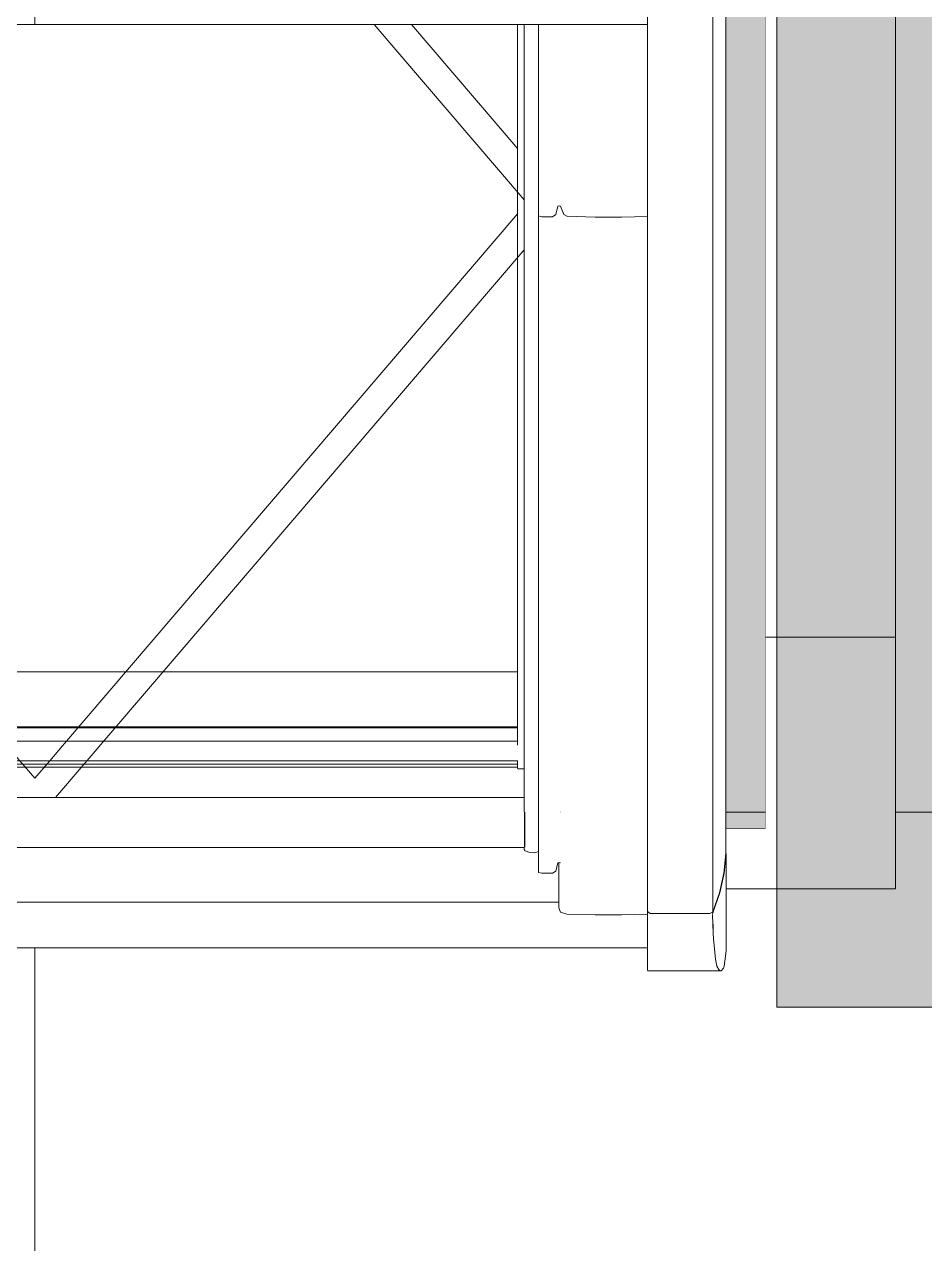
# Model space of a CAD drawing. Header units: metres. Extents: x -4 to 206, y -18 to 45.
# Drawn here: x 41.029 to 41.583, y -11.729 to -10.978 of the extents above; entities that cross this region are included whole.
import ezdxf

# ---------------------------------------------------------------- set-up
doc = ezdxf.new("R2010")
doc.units = ezdxf.units.M
doc.header["$MEASUREMENT"] = 0
doc.set_wipeout_variables(frame=1)
doc.linetypes.add('Wipeout_Contour', pattern=[1, 0, -1])
for name, color, linetype in [('3._DD PP STG2_4_210 Decke', 7, 'Continuous'), ('3._DD PP STG2_4_220 Bodenaufbau - Außen_ Gefälle', 7, 'Continuous'), ('3._DD PP STG2_4_325 Dachfenster', 7, 'Continuous'), ('3._DD PP STG2_4_330 Dachaufbau', 7, 'Continuous')]:
    doc.layers.add(name, color=color, linetype=linetype)

msp = doc.modelspace()

# ---------------------------------------------------------------- hatches: boundary and pattern name
at = {"layer": '3._DD PP STG2_4_325 Dachfenster', "linetype": 'Continuous', "lineweight": 0, "true_color": 0x000000}
msp.add_hatch(color=18, dxfattribs=at).paths.add_polyline_path([(41.46053, -10.77727), (41.46053, -11.47371), (41.48503, -11.47371), (41.48503, -10.69977), (41.46265, -10.69977), (41.46263, -10.73591), (41.46263, -10.7416), (41.46263, -10.75817), (41.46133, -10.77207), (41.46073, -10.77523)])

# ---------------------------------------------------------------- linework, layer by layer
at = {"layer": '3._DD PP STG2_4_210 Decke', "color": 7, "linetype": 'Continuous', "lineweight": 13, "ltscale": 1000, "true_color": 0xf4f4f4, "flags": 128}
msp.add_lwpolyline([(33.7568, -11.46359), (33.75903, -13.25371), (37.38503, -13.25371), (37.38503, -12.60871), (42.5891, -12.60871), (42.88503, -12.56618), (42.88503, -11.75871), (48.20503, -11.75871), (48.20503, -11.13371), (51.76086, -11.13371), (51.76545, -10.06371), (45.76503, -10.06371), (45.76503, -10.96371), (42.91503, -10.96371), (42.91503, -11.46359)], close=True, dxfattribs=at)
at = {"layer": '3._DD PP STG2_4_220 Bodenaufbau - Außen_ Gefälle', "color": 7, "linetype": 'Continuous', "lineweight": 13, "ltscale": 1000, "true_color": 0xf4f4f4, "flags": 128}
msp.add_lwpolyline([(33.75902, -13.24371), (37.14503, -13.24371), (37.14503, -12.59871), (39.93503, -12.59871), (42.389, -12.59871), (42.87503, -12.52887), (42.87503, -11.74871), (45.81503, -11.74871), (48.19503, -11.74871), (48.19503, -11.12371), (51.7609, -11.12371), (51.76545, -10.06371), (45.76503, -10.06371), (45.76503, -10.96371), (42.91503, -10.96371), (42.91503, -11.46359), (33.7568, -11.46359)], close=True, dxfattribs=at)
at = {"layer": '3._DD PP STG2_4_325 Dachfenster', "color": 7, "linetype": 'Continuous', "lineweight": 13, "ltscale": 1000}
msp.add_line((41.03503, -12.39403), (41.03503, -10.32199), dxfattribs=at)
at = {"layer": '3._DD PP STG2_4_325 Dachfenster', "color": 7, "linetype": 'Continuous', "lineweight": 13, "ltscale": 1000, "true_color": 0xf4f4f4, "flags": 128}
for points in [[(41.48503, -10.69977), (41.48503, -11.47371)], [(41.48503, -11.47371), (41.46053, -11.47371)]]:
    msp.add_lwpolyline(points, dxfattribs=at)
at = {"layer": '3._DD PP STG2_4_330 Dachaufbau', "color": 7, "linetype": 'Continuous', "lineweight": 18, "ltscale": 1000, "flags": 128}
msp.add_lwpolyline([(42.96503, -11.58371), (41.49189, -11.58371)], dxfattribs=at)

# ---------------------------------------------------------------- next in the draw order: wipeouts: each hides what was drawn before it
at = {"color": 254, "linetype": 'Wipeout_Contour', "lineweight": 0, "ltscale": 171.874922}
msp.add_wipeout([(41.48503, -10.6932), (41.48503, -11.35576), (41.56503, -11.35576), (41.56503, -10.6932)], dxfattribs=at).dxf.layer = '3._DD PP STG2_4_325 Dachfenster'
at = {"color": 254, "linetype": 'Wipeout_Contour', "lineweight": 0, "ltscale": 214.797308}
msp.add_wipeout([(41.45923, -10.78844), (41.45923, -11.50116), (41.46053, -11.48901), (41.46053, -10.77727), (41.45943, -10.78755)], dxfattribs=at).dxf.layer = '3._DD PP STG2_4_325 Dachfenster'
at = {"color": 254, "linetype": 'Wipeout_Contour', "lineweight": 0, "ltscale": 258.186692}
msp.add_wipeout([(41.33643, -10.97855), (41.33643, -11.46331), (41.33653, -11.48544), (41.33643, -11.48657), (41.33693, -11.48742), (41.33693, -10.97855)], dxfattribs=at).dxf.layer = '3._DD PP STG2_4_325 Dachfenster'
at = {"color": 254, "linetype": 'Wipeout_Contour', "lineweight": 0, "ltscale": 171.18782}
msp.add_wipeout([(41.34523, -11.09639), (41.34713, -11.09688), (41.34713, -10.97855), (41.34523, -10.97855)], dxfattribs=at).dxf.layer = '3._DD PP STG2_4_325 Dachfenster'
at = {"color": 254, "linetype": 'Wipeout_Contour', "lineweight": 0, "ltscale": 171.285077}
msp.add_wipeout([(41.36253, -10.97855), (41.36253, -11.0966), (41.38013, -11.09717), (41.38013, -10.97855)], dxfattribs=at).dxf.layer = '3._DD PP STG2_4_325 Dachfenster'
at = {"color": 254, "linetype": 'Wipeout_Contour', "lineweight": 0, "ltscale": 170.529047}
msp.add_wipeout([(41.41223, -11.54229), (40.65783, -11.54229), (40.65783, -11.54682), (41.41223, -11.54682)], dxfattribs=at).dxf.layer = '3._DD PP STG2_4_325 Dachfenster'

# ---------------------------------------------------------------- next in the draw order: wipeouts: each hides what was drawn before it
at = {"color": 254, "linetype": 'Wipeout_Contour', "lineweight": 0, "ltscale": 214.880105}
msp.add_wipeout([(41.45653, -10.80022), (41.45653, -11.51324), (41.45923, -11.50116), (41.45923, -10.78844), (41.45673, -10.79963)], dxfattribs=at).dxf.layer = '3._DD PP STG2_4_325 Dachfenster'
at = {"color": 254, "linetype": 'Wipeout_Contour', "lineweight": 0, "ltscale": 171.366558}
msp.add_wipeout([(41.33693, -10.97855), (41.33693, -11.48742), (41.33973, -11.48855), (41.33973, -10.97855)], dxfattribs=at).dxf.layer = '3._DD PP STG2_4_325 Dachfenster'
at = {"color": 254, "linetype": 'Wipeout_Contour', "lineweight": 0, "ltscale": 171.205515}
msp.add_wipeout([(41.35373, -10.97855), (41.34713, -10.97855), (41.34713, -11.09688), (41.35373, -11.09688)], dxfattribs=at).dxf.layer = '3._DD PP STG2_4_325 Dachfenster'
at = {"color": 254, "linetype": 'Wipeout_Contour', "lineweight": 0, "ltscale": 171.351795}
msp.add_wipeout([(41.39633, -10.97855), (41.38013, -10.97855), (41.38013, -11.09717), (41.39633, -11.09717)], dxfattribs=at).dxf.layer = '3._DD PP STG2_4_325 Dachfenster'
at = {"color": 254, "linetype": 'Wipeout_Contour', "lineweight": 0, "ltscale": 128.154241}
msp.add_wipeout([(40.65783, -11.5471), (41.41223, -11.5471), (40.65783, -11.54682)], dxfattribs=at).dxf.layer = '3._DD PP STG2_4_325 Dachfenster'

# ---------------------------------------------------------------- next in the draw order: wipeouts: each hides what was drawn before it
at = {"color": 254, "linetype": 'Wipeout_Contour', "lineweight": 0, "ltscale": 171.378835}
msp.add_wipeout([(41.33973, -11.48855), (41.34283, -11.48862), (41.34283, -10.97855), (41.33973, -10.97855)], dxfattribs=at).dxf.layer = '3._DD PP STG2_4_325 Dachfenster'
at = {"color": 254, "linetype": 'Wipeout_Contour', "lineweight": 0, "ltscale": 171.219032}
msp.add_wipeout([(41.35373, -10.97855), (41.35373, -11.09688), (41.35583, -11.09561), (41.35583, -10.97855)], dxfattribs=at).dxf.layer = '3._DD PP STG2_4_325 Dachfenster'
at = {"color": 254, "linetype": 'Wipeout_Contour', "lineweight": 0, "ltscale": 171.412511}
msp.add_wipeout([(41.39633, -10.97855), (41.39633, -11.09717), (41.41223, -11.09665), (41.41223, -10.97855)], dxfattribs=at).dxf.layer = '3._DD PP STG2_4_325 Dachfenster'
at = {"color": 254, "linetype": 'Wipeout_Contour', "lineweight": 0, "ltscale": 302.58262}
msp.add_wipeout([(41.46053, -11.47371), (41.46053, -11.48887), (41.46073, -11.51075), (41.56503, -11.51075), (41.56503, -11.35576), (41.48503, -11.35576), (41.48503, -11.47371)], dxfattribs=at).dxf.layer = '3._DD PP STG2_4_325 Dachfenster'

# ---------------------------------------------------------------- next in the draw order: linework, layer by layer
at = {"layer": '3._DD PP STG2_4_325 Dachfenster', "color": 7, "linetype": 'Continuous', "lineweight": 13, "ltscale": 1000, "flags": 128}
for points in [[(41.56503, -11.35576), (41.56503, -10.6932)], [(41.56503, -11.35576), (41.48503, -11.35576)], [(41.56503, -11.51075), (41.56503, -11.35576)]]:
    msp.add_lwpolyline(points, dxfattribs=at)
at = {"layer": '3._DD PP STG2_4_330 Dachaufbau', "color": 7, "linetype": 'Continuous', "lineweight": 18, "ltscale": 1000, "flags": 128}
msp.add_lwpolyline([(41.49189, -11.58371), (41.49189, -10.62199)], dxfattribs=at)

# ---------------------------------------------------------------- next in the draw order: wipeouts: each hides what was drawn before it
at = {"color": 254, "linetype": 'Wipeout_Contour', "lineweight": 0, "ltscale": 171.667402}
msp.add_wipeout([(41.41393, -10.81274), (41.41393, -11.52605), (41.45073, -11.52605), (41.45073, -10.81274)], dxfattribs=at).dxf.layer = '3._DD PP STG2_4_325 Dachfenster'
at = {"color": 254, "linetype": 'Wipeout_Contour', "lineweight": 0, "ltscale": 339.976316}
msp.add_wipeout([(40.73363, -11.08655), (40.73363, -11.11719), (41.02221, -11.45461), (41.04785, -11.45461), (41.33643, -11.11719), (41.33643, -11.08655), (41.24406, -10.97855), (40.826, -10.97855)], dxfattribs=at).dxf.layer = '3._DD PP STG2_4_325 Dachfenster'
at = {"color": 254, "linetype": 'Wipeout_Contour', "lineweight": 0, "ltscale": 171.388831}
msp.add_wipeout([(41.34283, -10.97855), (41.34283, -11.48862), (41.34523, -11.4878), (41.34523, -10.97855)], dxfattribs=at).dxf.layer = '3._DD PP STG2_4_325 Dachfenster'
at = {"color": 254, "linetype": 'Wipeout_Contour', "lineweight": 0, "ltscale": 171.228784}
msp.add_wipeout([(41.35713, -10.97855), (41.35713, -11.09045), (41.35793, -11.09017), (41.35793, -10.97855)], dxfattribs=at).dxf.layer = '3._DD PP STG2_4_325 Dachfenster'

# ---------------------------------------------------------------- next in the draw order: linework, layer by layer
at = {"layer": '3._DD PP STG2_4_325 Dachfenster', "color": 7, "linetype": 'Continuous', "lineweight": 13, "ltscale": 1000, "flags": 128}
msp.add_lwpolyline([(41.03503, -11.44273), (41.02578, -11.43191), (41.01791, -11.42272), (40.7376, -11.09495)], dxfattribs=at)

# ---------------------------------------------------------------- next in the draw order: wipeouts: each hides what was drawn before it
at = {"color": 254, "linetype": 'Wipeout_Contour', "lineweight": 0, "ltscale": 171.592062}
msp.add_wipeout([(41.41223, -10.81274), (41.41223, -11.5248), (41.41393, -11.52605), (41.41393, -10.81274)], dxfattribs=at).dxf.layer = '3._DD PP STG2_4_325 Dachfenster'
at = {"color": 254, "linetype": 'Wipeout_Contour', "lineweight": 0, "ltscale": 214.106963}
msp.add_wipeout([(41.45073, -10.81274), (41.45073, -11.52605), (41.45253, -11.5251), (41.45253, -10.812), (41.45228, -10.81265)], dxfattribs=at).dxf.layer = '3._DD PP STG2_4_325 Dachfenster'
at = {"color": 254, "linetype": 'Wipeout_Contour', "lineweight": 0, "ltscale": 127.645159}
msp.add_wipeout([(41.33643, -10.97855), (41.24406, -10.97855), (41.33643, -11.08655)], dxfattribs=at).dxf.layer = '3._DD PP STG2_4_325 Dachfenster'
at = {"color": 254, "linetype": 'Wipeout_Contour', "lineweight": 0, "ltscale": 171.232042}
msp.add_wipeout([(41.35793, -10.97855), (41.35793, -11.09017), (41.35873, -11.09038), (41.35873, -10.97855)], dxfattribs=at).dxf.layer = '3._DD PP STG2_4_325 Dachfenster'
at = {"color": 254, "linetype": 'Wipeout_Contour', "lineweight": 0, "ltscale": 171.464722}
msp.add_wipeout([(41.34523, -11.09639), (41.34523, -11.50078), (41.34713, -11.50128), (41.34713, -11.09688)], dxfattribs=at).dxf.layer = '3._DD PP STG2_4_325 Dachfenster'
at = {"color": 254, "linetype": 'Wipeout_Contour', "lineweight": 0, "ltscale": 127.973047}
msp.add_wipeout([(41.04785, -11.45461), (41.33643, -11.45461), (41.33643, -11.11719)], dxfattribs=at).dxf.layer = '3._DD PP STG2_4_325 Dachfenster'

# ---------------------------------------------------------------- next in the draw order: linework, layer by layer
at = {"layer": '3._DD PP STG2_4_325 Dachfenster', "color": 7, "linetype": 'Continuous', "lineweight": 13, "ltscale": 1000, "flags": 128}
for points in [[(41.03503, -11.44273), (41.04428, -11.43191), (41.05214, -11.42272), (41.33246, -11.09495)], [(41.33233, -11.37725), (40.73773, -11.37725)], [(41.33233, -11.41098), (40.73773, -11.41098)], [(41.33233, -11.41176), (40.73773, -11.41176)], [(41.33233, -11.41989), (40.73773, -11.41989)], [(41.33246, -11.43191), (40.7376, -11.43191)], [(41.33233, -11.4341), (40.73773, -11.4341)], [(41.33233, -11.4358), (40.73773, -11.4358)], [(41.33233, -11.43665), (41.33233, -11.43191)], [(41.33643, -11.43686), (41.33253, -11.43686)]]:
    msp.add_lwpolyline(points, dxfattribs=at)

# ---------------------------------------------------------------- next in the draw order: wipeouts: each hides what was drawn before it
at = {"color": 254, "linetype": 'Wipeout_Contour', "lineweight": 0, "ltscale": 214.901964}
msp.add_wipeout([(41.45253, -10.812), (41.45253, -11.5251), (41.45653, -11.51324), (41.45653, -10.80022), (41.45273, -10.81148)], dxfattribs=at).dxf.layer = '3._DD PP STG2_4_325 Dachfenster'
at = {"color": 254, "linetype": 'Wipeout_Contour', "lineweight": 0, "ltscale": 171.227664}
msp.add_wipeout([(41.35873, -10.97855), (41.35873, -11.09038), (41.36073, -11.09554), (41.36073, -10.97855)], dxfattribs=at).dxf.layer = '3._DD PP STG2_4_325 Dachfenster'

# ---------------------------------------------------------------- next in the draw order: wipeouts: each hides what was drawn before it
at = {"color": 254, "linetype": 'Wipeout_Contour', "lineweight": 0, "ltscale": 171.214881}
msp.add_wipeout([(41.35583, -10.97855), (41.35583, -11.09561), (41.35713, -11.09045), (41.35713, -10.97855)], dxfattribs=at).dxf.layer = '3._DD PP STG2_4_325 Dachfenster'

# ---------------------------------------------------------------- next in the draw order: wipeouts: each hides what was drawn before it
at = {"color": 254, "linetype": 'Wipeout_Contour', "lineweight": 0, "ltscale": 171.245953}
msp.add_wipeout([(41.36073, -11.09554), (41.36253, -11.0966), (41.36253, -10.97855), (41.36073, -10.97855)], dxfattribs=at).dxf.layer = '3._DD PP STG2_4_325 Dachfenster'
at = {"color": 254, "linetype": 'Wipeout_Contour', "lineweight": 0, "ltscale": 171.481427}
msp.add_wipeout([(41.34713, -11.09688), (41.34713, -11.50128), (41.35373, -11.50128), (41.35373, -11.09688)], dxfattribs=at).dxf.layer = '3._DD PP STG2_4_325 Dachfenster'

# ---------------------------------------------------------------- next in the draw order: wipeouts: each hides what was drawn before it
at = {"color": 254, "linetype": 'Wipeout_Contour', "lineweight": 0, "ltscale": 127.696824}
msp.add_wipeout([(40.65783, -10.97855), (41.41223, -10.97855), (40.65783, -10.97842)], dxfattribs=at).dxf.layer = '3._DD PP STG2_4_325 Dachfenster'
at = {"color": 254, "linetype": 'Wipeout_Contour', "lineweight": 0, "ltscale": 171.497426}
msp.add_wipeout([(41.35373, -11.09688), (41.35373, -11.50128), (41.35583, -11.50001), (41.35583, -11.09561)], dxfattribs=at).dxf.layer = '3._DD PP STG2_4_325 Dachfenster'
at = {"color": 254, "linetype": 'Wipeout_Contour', "lineweight": 0, "ltscale": 596.166797}
msp.add_wipeout([(40.72483, -11.4878), (40.72483, -11.49237), (41.34523, -11.49237), (41.34523, -11.4878), (41.34283, -11.48862), (41.33973, -11.48855), (41.33693, -11.48742), (41.33643, -11.48657), (41.33643, -11.48544), (40.73363, -11.48544), (40.73363, -11.48657), (40.73313, -11.48742), (40.73033, -11.48855), (40.72723, -11.48862)], dxfattribs=at).dxf.layer = '3._DD PP STG2_4_325 Dachfenster'

# ---------------------------------------------------------------- next in the draw order: linework, layer by layer
at = {"layer": '3._DD PP STG2_4_325 Dachfenster', "color": 7, "linetype": 'Continuous', "lineweight": 13, "ltscale": 1000, "flags": 128}
for points in [[(41.41223, -10.97855), (40.65783, -10.97855)], [(41.24406, -10.97855), (41.33643, -11.08655)], [(41.26704, -10.97855), (41.33246, -11.05504)], [(41.33233, -11.42244), (41.33233, -10.97855)]]:
    msp.add_lwpolyline(points, dxfattribs=at)

# ---------------------------------------------------------------- next in the draw order: wipeouts: each hides what was drawn before it
at = {"color": 254, "linetype": 'Wipeout_Contour', "lineweight": 0, "ltscale": 171.500335}
msp.add_wipeout([(41.35713, -11.09045), (41.35583, -11.09561), (41.35583, -11.50001), (41.35713, -11.49484)], dxfattribs=at).dxf.layer = '3._DD PP STG2_4_325 Dachfenster'
at = {"color": 254, "linetype": 'Wipeout_Contour', "lineweight": 0, "ltscale": 170.458136}
msp.add_wipeout([(40.73353, -11.48523), (41.33653, -11.48523), (41.33653, -11.47462), (40.73353, -11.47462)], dxfattribs=at).dxf.layer = '3._DD PP STG2_4_325 Dachfenster'

# ---------------------------------------------------------------- next in the draw order: linework, layer by layer
at = {"layer": '3._DD PP STG2_4_325 Dachfenster', "color": 7, "linetype": 'Continuous', "lineweight": 13, "ltscale": 1000, "flags": 128}
for points in [[(41.33653, -11.48544), (40.73353, -11.48544)], [(41.33643, -11.48657), (41.33643, -11.48544)], [(41.33643, -11.48657), (41.33693, -11.48742)], [(41.33693, -11.48742), (41.33973, -11.48855)]]:
    msp.add_lwpolyline(points, dxfattribs=at)

# ---------------------------------------------------------------- next in the draw order: wipeouts: each hides what was drawn before it
at = {"color": 254, "linetype": 'Wipeout_Contour', "lineweight": 0, "ltscale": 171.501843}
msp.add_wipeout([(41.35713, -11.09045), (41.35713, -11.49484), (41.35793, -11.49456), (41.35793, -11.09017)], dxfattribs=at).dxf.layer = '3._DD PP STG2_4_325 Dachfenster'
at = {"color": 254, "linetype": 'Wipeout_Contour', "lineweight": 0, "ltscale": 170.450058}
msp.add_wipeout([(40.73353, -11.47462), (41.33653, -11.47462), (41.33653, -11.47031), (40.73353, -11.47031)], dxfattribs=at).dxf.layer = '3._DD PP STG2_4_325 Dachfenster'

# ---------------------------------------------------------------- next in the draw order: linework, layer by layer
at = {"layer": '3._DD PP STG2_4_325 Dachfenster', "color": 7, "linetype": 'Continuous', "lineweight": 13, "ltscale": 1000, "flags": 128}
msp.add_lwpolyline([(41.34523, -11.09639), (41.34713, -11.09688), (41.35373, -11.09688)], dxfattribs=at)

# ---------------------------------------------------------------- next in the draw order: wipeouts: each hides what was drawn before it
at = {"color": 254, "linetype": 'Wipeout_Contour', "lineweight": 0, "ltscale": 171.624765}
msp.add_wipeout([(41.35793, -11.49456), (41.35863, -11.49475), (41.35873, -11.09038), (41.35793, -11.09017)], dxfattribs=at).dxf.layer = '3._DD PP STG2_4_325 Dachfenster'
at = {"color": 254, "linetype": 'Wipeout_Contour', "lineweight": 0, "ltscale": 170.445036}
msp.add_wipeout([(40.73353, -11.47031), (41.33653, -11.47031), (41.33653, -11.46529), (40.73353, -11.46529)], dxfattribs=at).dxf.layer = '3._DD PP STG2_4_325 Dachfenster'

# ---------------------------------------------------------------- next in the draw order: wipeouts: each hides what was drawn before it
at = {"color": 254, "linetype": 'Wipeout_Contour', "lineweight": 0, "ltscale": 171.512968}
msp.add_wipeout([(41.35873, -11.09038), (41.35873, -11.49481), (41.36073, -11.49997), (41.36073, -11.09554)], dxfattribs=at).dxf.layer = '3._DD PP STG2_4_325 Dachfenster'
at = {"color": 254, "linetype": 'Wipeout_Contour', "lineweight": 0, "ltscale": 170.441851}
msp.add_wipeout([(40.73353, -11.46444), (40.73353, -11.46529), (41.33653, -11.46529), (41.33653, -11.46444)], dxfattribs=at).dxf.layer = '3._DD PP STG2_4_325 Dachfenster'

# ---------------------------------------------------------------- next in the draw order: linework, layer by layer
at = {"layer": '3._DD PP STG2_4_325 Dachfenster', "color": 7, "linetype": 'Continuous', "lineweight": 13, "ltscale": 1000, "flags": 128}
for points in [[(41.35713, -11.09045), (41.35793, -11.09017)], [(41.35793, -11.09017), (41.35873, -11.09038)], [(41.35373, -11.09688), (41.35583, -11.09561)]]:
    msp.add_lwpolyline(points, dxfattribs=at)

# ---------------------------------------------------------------- next in the draw order: wipeouts: each hides what was drawn before it
at = {"color": 254, "linetype": 'Wipeout_Contour', "lineweight": 0, "ltscale": 171.523731}
msp.add_wipeout([(41.36073, -11.09554), (41.36073, -11.49997), (41.36253, -11.50103), (41.36253, -11.0966)], dxfattribs=at).dxf.layer = '3._DD PP STG2_4_325 Dachfenster'
at = {"color": 254, "linetype": 'Wipeout_Contour', "lineweight": 0, "ltscale": 298.45511}
msp.add_wipeout([(40.73353, -11.46358), (40.73353, -11.46444), (41.33653, -11.46444), (41.33653, -11.46358), (41.33643, -11.46253), (40.73363, -11.46253), (40.73363, -11.46331)], dxfattribs=at).dxf.layer = '3._DD PP STG2_4_325 Dachfenster'

# ---------------------------------------------------------------- next in the draw order: linework, layer by layer
at = {"layer": '3._DD PP STG2_4_325 Dachfenster', "color": 7, "linetype": 'Continuous', "lineweight": 13, "ltscale": 1000, "flags": 128}
msp.add_lwpolyline([(41.35583, -11.09561), (41.35713, -11.09045)], dxfattribs=at)

# ---------------------------------------------------------------- next in the draw order: wipeouts: each hides what was drawn before it
at = {"color": 254, "linetype": 'Wipeout_Contour', "lineweight": 0, "ltscale": 171.562127}
msp.add_wipeout([(41.36253, -11.0966), (41.36253, -11.50103), (41.38013, -11.5016), (41.38013, -11.09717)], dxfattribs=at).dxf.layer = '3._DD PP STG2_4_325 Dachfenster'
at = {"color": 254, "linetype": 'Wipeout_Contour', "lineweight": 0, "ltscale": 170.438771}
msp.add_wipeout([(40.73363, -11.46147), (40.73363, -11.46253), (41.33643, -11.46253), (41.33643, -11.46147)], dxfattribs=at).dxf.layer = '3._DD PP STG2_4_325 Dachfenster'
at = {"color": 254, "linetype": 'Wipeout_Contour', "lineweight": 0, "ltscale": 172.227459}
msp.add_wipeout([(41.35773, -11.49463), (41.35773, -11.52253), (41.35873, -11.49488), (41.35793, -11.49456)], dxfattribs=at).dxf.layer = '3._DD PP STG2_4_325 Dachfenster'

# ---------------------------------------------------------------- next in the draw order: linework, layer by layer
at = {"layer": '3._DD PP STG2_4_325 Dachfenster', "color": 7, "linetype": 'Continuous', "lineweight": 13, "ltscale": 1000, "flags": 128}
for points in [[(41.35873, -11.09038), (41.36073, -11.09554)], [(41.36073, -11.09554), (41.36253, -11.0966)]]:
    msp.add_lwpolyline(points, dxfattribs=at)

# ---------------------------------------------------------------- next in the draw order: wipeouts: each hides what was drawn before it
at = {"color": 254, "linetype": 'Wipeout_Contour', "lineweight": 0, "ltscale": 171.627644}
msp.add_wipeout([(41.39633, -11.09717), (41.38013, -11.09717), (41.38013, -11.5016), (41.39633, -11.5016)], dxfattribs=at).dxf.layer = '3._DD PP STG2_4_325 Dachfenster'
at = {"color": 254, "linetype": 'Wipeout_Contour', "lineweight": 0, "ltscale": 170.43786}
msp.add_wipeout([(40.73363, -11.46083), (40.73363, -11.46147), (41.33643, -11.46147), (41.33643, -11.46083)], dxfattribs=at).dxf.layer = '3._DD PP STG2_4_325 Dachfenster'

# ---------------------------------------------------------------- next in the draw order: wipeouts: each hides what was drawn before it
at = {"color": 254, "linetype": 'Wipeout_Contour', "lineweight": 0, "ltscale": 171.689264}
msp.add_wipeout([(41.39633, -11.09717), (41.39633, -11.5016), (41.41223, -11.50108), (41.41223, -11.09665)], dxfattribs=at).dxf.layer = '3._DD PP STG2_4_325 Dachfenster'
at = {"color": 254, "linetype": 'Wipeout_Contour', "lineweight": 0, "ltscale": 170.437133}
msp.add_wipeout([(40.73363, -11.46012), (40.73363, -11.46083), (41.33643, -11.46083), (41.33643, -11.46012)], dxfattribs=at).dxf.layer = '3._DD PP STG2_4_325 Dachfenster'

# ---------------------------------------------------------------- next in the draw order: linework, layer by layer
at = {"layer": '3._DD PP STG2_4_325 Dachfenster', "color": 7, "linetype": 'Continuous', "lineweight": 13, "ltscale": 1000, "flags": 128}
msp.add_lwpolyline([(41.36253, -11.0966), (41.38013, -11.09717), (41.39633, -11.09717), (41.41223, -11.09665)], dxfattribs=at)

# ---------------------------------------------------------------- next in the draw order: wipeouts: each hides what was drawn before it
at = {"color": 254, "linetype": 'Wipeout_Contour', "lineweight": 0, "ltscale": 170.43385}
msp.add_wipeout([(40.73363, -11.45468), (40.73363, -11.46012), (41.33643, -11.46012), (41.33643, -11.45468)], dxfattribs=at).dxf.layer = '3._DD PP STG2_4_325 Dachfenster'
at = {"color": 254, "linetype": 'Wipeout_Contour', "lineweight": 0, "ltscale": 171.913013}
msp.add_wipeout([(41.39633, -11.52691), (41.41223, -11.5264), (41.41223, -11.50108), (41.39633, -11.5016)], dxfattribs=at).dxf.layer = '3._DD PP STG2_4_325 Dachfenster'

# ---------------------------------------------------------------- next in the draw order: linework, layer by layer
at = {"layer": '3._DD PP STG2_4_325 Dachfenster', "color": 7, "linetype": 'Continuous', "lineweight": 13, "ltscale": 1000, "flags": 128}
for points in [[(41.33643, -11.46331), (41.33643, -10.97855)], [(41.04785, -11.45461), (41.33643, -11.11719)], [(41.33643, -11.45461), (40.73363, -11.45461)], [(41.33643, -11.45468), (40.73363, -11.45468)], [(41.33653, -11.46358), (41.33653, -11.46444), (41.33653, -11.46529), (41.33653, -11.47031), (41.33653, -11.47462), (41.33653, -11.48523)]]:
    msp.add_lwpolyline(points, dxfattribs=at)

# ---------------------------------------------------------------- next in the draw order: wipeouts: each hides what was drawn before it
at = {"color": 254, "linetype": 'Wipeout_Contour', "lineweight": 0, "ltscale": 171.851987}
msp.add_wipeout([(41.38013, -11.5016), (41.38013, -11.52691), (41.39633, -11.52691), (41.39633, -11.5016)], dxfattribs=at).dxf.layer = '3._DD PP STG2_4_325 Dachfenster'

# ---------------------------------------------------------------- next in the draw order: wipeouts: each hides what was drawn before it
at = {"color": 254, "linetype": 'Wipeout_Contour', "lineweight": 0, "ltscale": 171.786237}
msp.add_wipeout([(41.38013, -11.5016), (41.36253, -11.50103), (41.36253, -11.52635), (41.38013, -11.52691)], dxfattribs=at).dxf.layer = '3._DD PP STG2_4_325 Dachfenster'

# ---------------------------------------------------------------- next in the draw order: wipeouts: each hides what was drawn before it
at = {"color": 254, "linetype": 'Wipeout_Contour', "lineweight": 0, "ltscale": 172.070562}
msp.add_wipeout([(41.35773, -11.52253), (41.35874, -11.5252), (41.36073, -11.49997), (41.35873, -11.49488)], dxfattribs=at).dxf.layer = '3._DD PP STG2_4_325 Dachfenster'

# ---------------------------------------------------------------- next in the draw order: wipeouts: each hides what was drawn before it
at = {"color": 254, "linetype": 'Wipeout_Contour', "lineweight": 0, "ltscale": 128.452902}
msp.add_wipeout([(41.35873, -11.52528), (41.36253, -11.52635), (41.36253, -11.50103)], dxfattribs=at).dxf.layer = '3._DD PP STG2_4_325 Dachfenster'

# ---------------------------------------------------------------- next in the draw order: wipeouts: each hides what was drawn before it
at = {"color": 254, "linetype": 'Wipeout_Contour', "lineweight": 0, "ltscale": 128.652864}
msp.add_wipeout([(41.35873, -11.52528), (41.36253, -11.50103), (41.36073, -11.49997)], dxfattribs=at).dxf.layer = '3._DD PP STG2_4_325 Dachfenster'

# ---------------------------------------------------------------- next in the draw order: wipeouts: each hides what was drawn before it
at = {"color": 254, "linetype": 'Wipeout_Contour', "lineweight": 0, "ltscale": 681.685201}
msp.add_wipeout([(40.71293, -11.49484), (40.71233, -11.49463), (40.71233, -11.50694), (41.35773, -11.50694), (41.35773, -11.49463), (41.35713, -11.49484), (41.35583, -11.50001), (41.35373, -11.50128), (41.34713, -11.50128), (41.34523, -11.50078), (41.34523, -11.49237), (40.72483, -11.49237), (40.72483, -11.50078), (40.72293, -11.50128), (40.71633, -11.50128), (40.71423, -11.5)], dxfattribs=at).dxf.layer = '3._DD PP STG2_4_325 Dachfenster'

# ---------------------------------------------------------------- next in the draw order: linework, layer by layer
at = {"layer": '3._DD PP STG2_4_325 Dachfenster', "color": 7, "linetype": 'Continuous', "lineweight": 13, "ltscale": 1000, "flags": 128}
for points in [[(41.34523, -11.50078), (41.34523, -11.09639), (41.34523, -10.97855)], [(41.33973, -11.48855), (41.34283, -11.48862)], [(41.34283, -11.48862), (41.34523, -11.4878)], [(41.35583, -11.50001), (41.35713, -11.49484)], [(41.35713, -11.49484), (41.35793, -11.49456)], [(41.35793, -11.49456), (41.35863, -11.49475)], [(41.34523, -11.50078), (41.34713, -11.50128), (41.35373, -11.50128)], [(41.35373, -11.50128), (41.35583, -11.50001)]]:
    msp.add_lwpolyline(points, dxfattribs=at)

# ---------------------------------------------------------------- next in the draw order: wipeouts: each hides what was drawn before it
at = {"color": 254, "linetype": 'Wipeout_Contour', "lineweight": 0, "ltscale": 170.494052}
msp.add_wipeout([(40.71233, -11.50694), (40.71233, -11.51889), (41.35773, -11.51889), (41.35773, -11.50694)], dxfattribs=at).dxf.layer = '3._DD PP STG2_4_325 Dachfenster'

# ---------------------------------------------------------------- next in the draw order: wipeouts: each hides what was drawn before it
at = {"color": 254, "linetype": 'Wipeout_Contour', "lineweight": 0, "ltscale": 127.571332}
msp.add_wipeout([(41.35773, -11.51889), (40.71233, -11.51889), (41.35773, -11.51896)], dxfattribs=at).dxf.layer = '3._DD PP STG2_4_325 Dachfenster'

# ---------------------------------------------------------------- next in the draw order: wipeouts: each hides what was drawn before it
at = {"color": 254, "linetype": 'Wipeout_Contour', "lineweight": 0, "ltscale": 681.567474}
msp.add_wipeout([(40.65783, -11.5264), (40.65783, -11.53727), (41.41223, -11.53727), (41.41223, -11.5264), (41.39633, -11.52691), (41.38013, -11.52691), (41.36253, -11.52635), (41.35873, -11.52528), (41.35773, -11.52253), (41.35773, -11.51896), (40.71233, -11.51896), (40.71233, -11.52253), (40.71133, -11.52528), (40.70753, -11.52635), (40.68993, -11.52691), (40.67373, -11.52691)], dxfattribs=at).dxf.layer = '3._DD PP STG2_4_325 Dachfenster'

# ---------------------------------------------------------------- next in the draw order: linework, layer by layer
at = {"layer": '3._DD PP STG2_4_325 Dachfenster', "color": 7, "linetype": 'Continuous', "lineweight": 13, "ltscale": 1000, "flags": 128}
for points in [[(41.35773, -11.49463), (41.35773, -11.52253)], [(41.35773, -11.51896), (40.71233, -11.51896)], [(41.35773, -11.52253), (41.35873, -11.52528)]]:
    msp.add_lwpolyline(points, dxfattribs=at)

# ---------------------------------------------------------------- next in the draw order: wipeouts: each hides what was drawn before it
at = {"color": 254, "linetype": 'Wipeout_Contour', "lineweight": 0, "ltscale": 514.950758}
msp.add_wipeout([(41.41223, -11.5248), (41.41223, -11.52619), (41.45231, -11.52619), (41.45273, -11.5251), (41.45673, -11.51324), (41.45943, -11.50116), (41.46073, -11.48901), (41.45923, -11.50116), (41.45653, -11.51324), (41.45253, -11.5251), (41.45073, -11.52605), (41.41393, -11.52605)], dxfattribs=at).dxf.layer = '3._DD PP STG2_4_325 Dachfenster'
at = {"color": 254, "linetype": 'Wipeout_Contour', "lineweight": 0, "ltscale": 170.525658}
msp.add_wipeout([(40.65783, -11.54059), (40.65783, -11.54229), (41.41223, -11.54229), (41.41223, -11.54059)], dxfattribs=at).dxf.layer = '3._DD PP STG2_4_325 Dachfenster'

# ---------------------------------------------------------------- next in the draw order: wipeouts: each hides what was drawn before it
at = {"color": 254, "linetype": 'Wipeout_Contour', "lineweight": 0, "ltscale": 258.308728}
msp.add_wipeout([(41.45673, -11.51324), (41.45673, -11.561), (41.45773, -11.56138), (41.45904, -11.55961), (41.45943, -11.55851), (41.45943, -11.50116)], dxfattribs=at).dxf.layer = '3._DD PP STG2_4_325 Dachfenster'
at = {"color": 254, "linetype": 'Wipeout_Contour', "lineweight": 0, "ltscale": 128.494383}
msp.add_wipeout([(41.45273, -11.5251), (41.45231, -11.52619), (41.45273, -11.53826)], dxfattribs=at).dxf.layer = '3._DD PP STG2_4_325 Dachfenster'
at = {"color": 254, "linetype": 'Wipeout_Contour', "lineweight": 0, "ltscale": 170.523517}
msp.add_wipeout([(41.41223, -11.53833), (40.65783, -11.53833), (40.65783, -11.54059), (41.41223, -11.54059)], dxfattribs=at).dxf.layer = '3._DD PP STG2_4_325 Dachfenster'

# ---------------------------------------------------------------- next in the draw order: wipeouts: each hides what was drawn before it
at = {"color": 254, "linetype": 'Wipeout_Contour', "lineweight": 0, "ltscale": 215.397558}
msp.add_wipeout([(41.45943, -11.50116), (41.45943, -11.55851), (41.45996, -11.5554), (41.46073, -11.54897), (41.46073, -11.48901)], dxfattribs=at).dxf.layer = '3._DD PP STG2_4_325 Dachfenster'
at = {"color": 254, "linetype": 'Wipeout_Contour', "lineweight": 0, "ltscale": 170.52171}
msp.add_wipeout([(40.65783, -11.53727), (40.65783, -11.53833), (41.41223, -11.53833), (41.41223, -11.53727)], dxfattribs=at).dxf.layer = '3._DD PP STG2_4_325 Dachfenster'

# ---------------------------------------------------------------- next in the draw order: linework, layer by layer
at = {"layer": '3._DD PP STG2_4_325 Dachfenster', "color": 7, "linetype": 'Continuous', "lineweight": 13, "ltscale": 1000, "flags": 128}
for points in [[(41.46053, -11.48901), (41.46053, -10.77727)], [(41.46073, -11.48901), (41.46073, -11.54897)], [(41.46073, -11.51075), (41.56503, -11.51075)]]:
    msp.add_lwpolyline(points, dxfattribs=at)

# ---------------------------------------------------------------- next in the draw order: wipeouts: each hides what was drawn before it
at = {"color": 254, "linetype": 'Wipeout_Contour', "lineweight": 0, "ltscale": 302.022002}
msp.add_wipeout([(41.45273, -11.5251), (41.45273, -11.53826), (41.45285, -11.54149), (41.45406, -11.55419), (41.45503, -11.55849), (41.45643, -11.56093), (41.45673, -11.51324)], dxfattribs=at).dxf.layer = '3._DD PP STG2_4_325 Dachfenster'

# ---------------------------------------------------------------- next in the draw order: wipeouts: each hides what was drawn before it
at = {"color": 254, "linetype": 'Wipeout_Contour', "lineweight": 0, "ltscale": 172.087921}
msp.add_wipeout([(41.45285, -11.54149), (41.41223, -11.54149), (41.41223, -11.55419), (41.45406, -11.55419)], dxfattribs=at).dxf.layer = '3._DD PP STG2_4_325 Dachfenster'
at = {"color": 254, "linetype": 'Wipeout_Contour', "lineweight": 0, "ltscale": 128.532638}
msp.add_wipeout([(41.41223, -11.56093), (41.45773, -11.56138), (41.45673, -11.561)], dxfattribs=at).dxf.layer = '3._DD PP STG2_4_325 Dachfenster'

# ---------------------------------------------------------------- next in the draw order: linework, layer by layer
at = {"layer": '3._DD PP STG2_4_325 Dachfenster', "color": 7, "linetype": 'Continuous', "lineweight": 13, "ltscale": 1000, "flags": 128}
msp.add_lwpolyline([(40.65783, -11.5471), (41.41223, -11.5471)], dxfattribs=at)

# ---------------------------------------------------------------- next in the draw order: wipeouts: each hides what was drawn before it
at = {"color": 254, "linetype": 'Wipeout_Contour', "lineweight": 0, "ltscale": 214.68601}
msp.add_wipeout([(41.45222, -11.52662), (41.41223, -11.52662), (41.41223, -11.54149), (41.45285, -11.54149), (41.45273, -11.53826)], dxfattribs=at).dxf.layer = '3._DD PP STG2_4_325 Dachfenster'
at = {"color": 254, "linetype": 'Wipeout_Contour', "lineweight": 0, "ltscale": 172.107814}
msp.add_wipeout([(41.41223, -11.56093), (41.45643, -11.56093), (41.45503, -11.55849), (41.41223, -11.55849)], dxfattribs=at).dxf.layer = '3._DD PP STG2_4_325 Dachfenster'

# ---------------------------------------------------------------- next in the draw order: linework, layer by layer
at = {"layer": '3._DD PP STG2_4_325 Dachfenster', "color": 7, "linetype": 'Continuous', "lineweight": 13, "ltscale": 1000, "flags": 128}
for points in [[(41.41223, -11.5248), (41.41223, -10.81274)], [(41.45253, -11.5251), (41.45253, -10.812)], [(41.46073, -11.48901), (41.45943, -11.50116), (41.45673, -11.51324), (41.45273, -11.5251), (41.45231, -11.52619)], [(41.46053, -11.48901), (41.45923, -11.50116), (41.45653, -11.51324), (41.45253, -11.5251)], [(41.35873, -11.52528), (41.36253, -11.52635), (41.38013, -11.52691), (41.39633, -11.52691), (41.41223, -11.5264)], [(41.41393, -11.52605), (41.41223, -11.5248)], [(41.41223, -11.5248), (41.41223, -11.52619)], [(41.45073, -11.52605), (41.41393, -11.52605)], [(41.45253, -11.5251), (41.45073, -11.52605)]]:
    msp.add_lwpolyline(points, dxfattribs=at)

# ---------------------------------------------------------------- next in the draw order: wipeouts: each hides what was drawn before it
at = {"color": 254, "linetype": 'Wipeout_Contour', "lineweight": 0, "ltscale": 172.092899}
msp.add_wipeout([(41.41223, -11.55419), (41.41223, -11.55849), (41.45503, -11.55849), (41.45406, -11.55419)], dxfattribs=at).dxf.layer = '3._DD PP STG2_4_325 Dachfenster'

# ---------------------------------------------------------------- next in the draw order: hatches: boundary and pattern name
at = {"layer": '3._DD PP STG2_4_330 Dachaufbau', "linetype": 'Continuous', "lineweight": 0, "true_color": 0x000000}
msp.add_hatch(color=18, dxfattribs=at).paths.add_polyline_path([(42.96503, -10.06873), (37.46503, -10.06873), (37.46503, -11.58371), (38.24989, -11.58371), (38.24989, -10.62199), (39.19189, -10.62199), (39.19189, -11.58371), (40.54989, -11.58371), (40.54989, -10.62199), (41.49189, -10.62199), (41.49189, -11.58371), (42.96503, -11.58371)])

# ---------------------------------------------------------------- next in the draw order: linework, layer by layer
at = {"layer": '3._DD PP STG2_4_325 Dachfenster', "color": 7, "linetype": 'Continuous', "lineweight": 13, "ltscale": 1000, "flags": 128}
for points in [[(41.41223, -11.52662), (41.41223, -11.54149), (41.41223, -11.55419), (41.41223, -11.55849), (41.41223, -11.56093)], [(41.45222, -11.52662), (41.45273, -11.53826), (41.45285, -11.54149), (41.45406, -11.55419), (41.45503, -11.55849), (41.45643, -11.56093), (41.45773, -11.56138), (41.45904, -11.55961), (41.45943, -11.55851), (41.45996, -11.5554), (41.46073, -11.54897)], [(41.45773, -11.56138), (41.41223, -11.56138)]]:
    msp.add_lwpolyline(points, dxfattribs=at)

doc.saveas('drawing.dxf')
